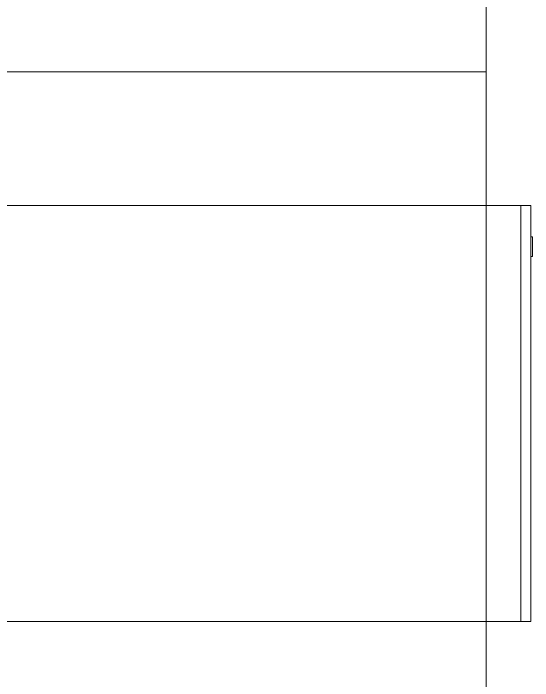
# Model space of a CAD drawing. Header units: millimetres. Extents: x 155927 to 326028, y -36033 to 97293.
# Drawn here: x 192923 to 193448, y 11475 to 12149 of the extents above; entities that cross this region are included whole.
import ezdxf

# ---------------------------------------------------------------- set-up
doc = ezdxf.new("R2010")
doc.units = ezdxf.units.MM
doc.header["$MEASUREMENT"] = 0
doc.layers.add('I-FURN', color=8, linetype='CONTINUOUS', lineweight=9)

msp = doc.modelspace()

# ---------------------------------------------------------------- linework, layer by layer
at = {"layer": 'I-FURN'}
for p, q in [((193400.81, 12090.08), (193400.81, 13490.08)), ((193400.81, 13490.08), (193400.81, 12090.08)), ((192600.81, 12090.08), (193400.81, 12090.08)), ((193400.81, 12090.08), (192600.81, 12090.08)), ((193400.81, 12090.08), (192600.81, 12090.08)), ((192600.81, 12090.08), (193400.81, 12090.08)), ((193400.81, 10690.08), (193400.81, 12090.08)), ((193400.81, 12090.08), (193400.81, 10690.08)), ((193400.81, 11955.18), (192880.64, 11955.18)), ((193435.64, 11955.18), (193400.81, 11955.18)), ((193435.64, 11955.18), (193435.64, 11535.18)), ((193445.64, 11955.18), (193435.64, 11955.18)), ((193435.64, 11535.18), (193435.64, 11955.18)), ((193445.64, 11535.18), (193445.64, 11955.18)), ((193447.64, 11923.57), (193445.64, 11923.57)), ((193447.64, 11903.57), (193447.64, 11923.57)), ((193447.64, 11923.57), (193447.64, 11903.57)), ((193445.64, 11903.57), (193447.64, 11903.57)), ((192880.64, 11535.18), (193400.81, 11535.18)), ((193400.81, 11535.18), (193435.64, 11535.18)), ((193435.64, 11535.18), (193445.64, 11535.18))]:
    msp.add_line(p, q, dxfattribs=at)

doc.saveas('drawing.dxf')
